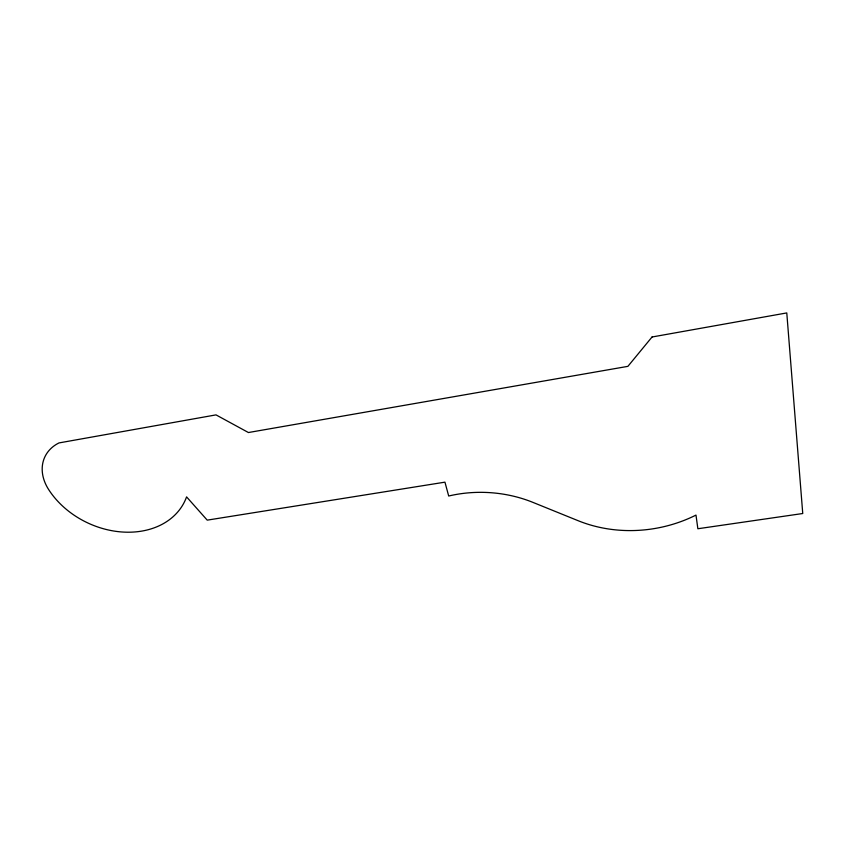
<?xml version="1.0" encoding="UTF-8"?>
<svg xmlns="http://www.w3.org/2000/svg" width="845" height="845" viewBox="0 0 845 845"><rect width="100%" height="100%" fill="white"/><g stroke="black" fill="none" stroke-linecap="round" stroke-linejoin="round"><path stroke-width="1.27" d="M652.044 336.997L627.898 366.35L248.419 432.534L216.014 414.884L58.981 442.928A46.855 35.902 25.7 0 0 48.556 489.403A78.701 61.146 25.2 0 0 123.539 532.086A78.701 61.146 25.2 0 0 186.576 496.881L207.226 520.14L444.945 482.157L448.695 496.015A112.575 88.63 3.6 0 1 532.994 502.405L578.202 520.731A125.409 105.519 -9.4 0 0 695.984 515.091L697.864 528.748L802.75 513.517L786.779 312.925L652.044 336.997"/></g></svg>
